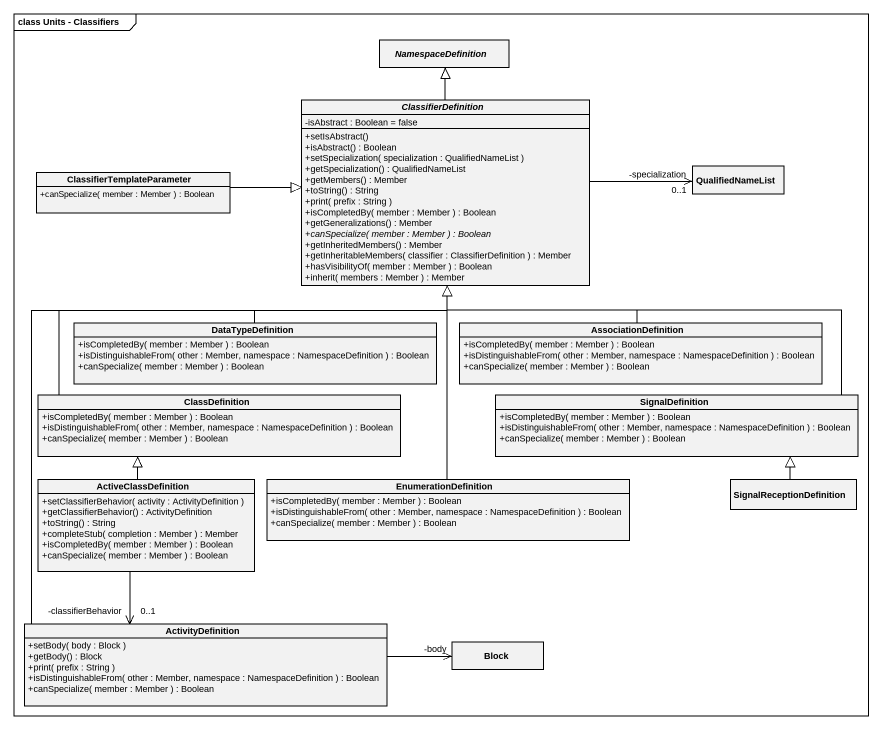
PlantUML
@startuml
mainframe class Units - Classifiers
hide circle
hide empty members
skinparam classAttributeIconSize 0
abstract class NamespaceDefinition
abstract class ClassifierDefinition {
  -isAbstract : Boolean = false
  +setIsAbstract()
  +isAbstract() : Boolean
  +setSpecialization( specialization : QualifiedNameList )
  +getSpecialization() : QualifiedNameList
  +getMembers() : Member
  +toString() : String
  +print( prefix : String )
  +isCompletedBy( member : Member ) : Boolean
  +getGeneralizations() : Member
  {abstract} +canSpecialize( member : Member ) : Boolean
  +getInheritedMembers() : Member
  +getInheritableMembers( classifier : ClassifierDefinition ) : Member
  +hasVisibilityOf( member : Member ) : Boolean
  +inherit( members : Member ) : Member
}
class ClassifierTemplateParameter {
  +canSpecialize( member : Member ) : Boolean
}
class QualifiedNameList
class DataTypeDefinition {
  +isCompletedBy( member : Member ) : Boolean
  +isDistinguishableFrom( other : Member, namespace : NamespaceDefinition ) : Boolean
  +canSpecialize( member : Member ) : Boolean
}
class AssociationDefinition {
  +isCompletedBy( member : Member ) : Boolean
  +isDistinguishableFrom( other : Member, namespace : NamespaceDefinition ) : Boolean
  +canSpecialize( member : Member ) : Boolean
}
class ClassDefinition {
  +isCompletedBy( member : Member ) : Boolean
  +isDistinguishableFrom( other : Member, namespace : NamespaceDefinition ) : Boolean
  +canSpecialize( member : Member ) : Boolean
}
class SignalDefinition {
  +isCompletedBy( member : Member ) : Boolean
  +isDistinguishableFrom( other : Member, namespace : NamespaceDefinition ) : Boolean
  +canSpecialize( member : Member ) : Boolean
}
class ActiveClassDefinition {
  +setClassifierBehavior( activity : ActivityDefinition )
  +getClassifierBehavior() : ActivityDefinition
  +toString() : String
  +completeStub( completion : Member ) : Member
  +isCompletedBy( member : Member ) : Boolean
  +canSpecialize( member : Member ) : Boolean
}
class EnumerationDefinition {
  +isCompletedBy( member : Member ) : Boolean
  +isDistinguishableFrom( other : Member, namespace : NamespaceDefinition ) : Boolean
  +canSpecialize( member : Member ) : Boolean
}
class SignalReceptionDefinition
class ActivityDefinition {
  +setBody( body : Block )
  +getBody() : Block
  +print( prefix : String )
  +isDistinguishableFrom( other : Member, namespace : NamespaceDefinition ) : Boolean
  +canSpecialize( member : Member ) : Boolean
}
class Block
ClassifierDefinition -up-|> NamespaceDefinition
ClassifierDefinition -right-> "-specialization\n0..1" QualifiedNameList
ClassifierTemplateParameter -right-|> ClassifierDefinition
DataTypeDefinition -up-|> ClassifierDefinition
AssociationDefinition -up-|> ClassifierDefinition
ClassDefinition -up-|> ClassifierDefinition
SignalDefinition -up-|> ClassifierDefinition
ActiveClassDefinition -up-|> ClassDefinition
ActiveClassDefinition --> "-classifierBehavior\n0..1" ActivityDefinition
EnumerationDefinition -up-|> ClassifierDefinition
SignalReceptionDefinition -left-|> SignalDefinition
ActivityDefinition -up-|> ClassifierDefinition
ActivityDefinition -right-> "-body" Block
@enduml
